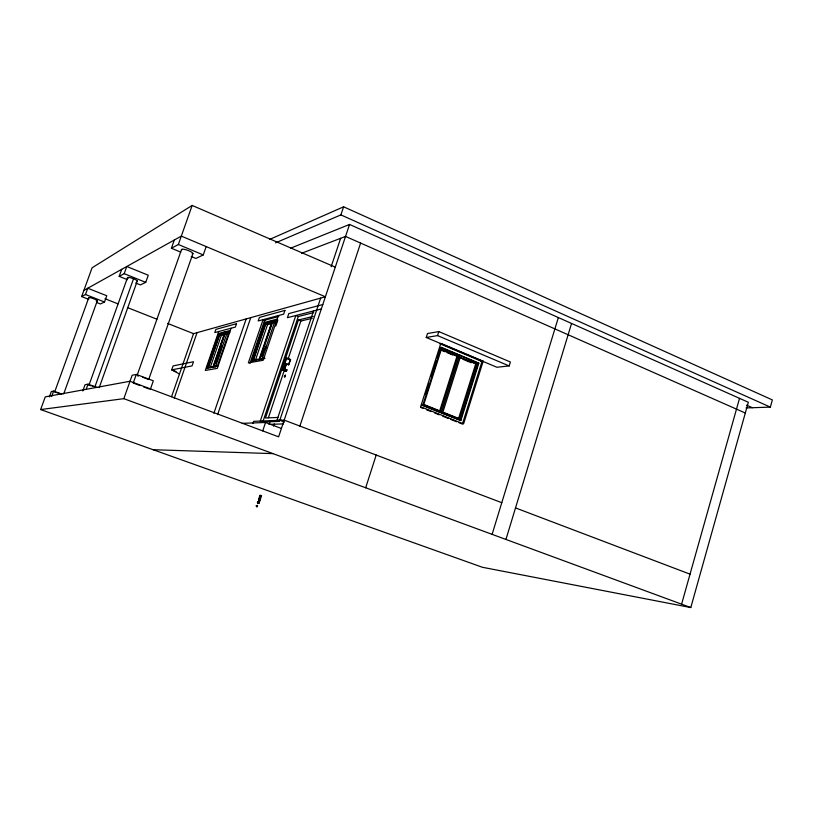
<?xml version="1.0" encoding="UTF-8"?>
<svg xmlns="http://www.w3.org/2000/svg" width="813" height="813" viewBox="0 0 813 813"><rect width="100%" height="100%" fill="white"/><g stroke="black" fill="none" stroke-linecap="round" stroke-linejoin="round"><path stroke-width="1.22" d="M265.912 346.064L265.77 348.045L263.707 351.805L264.845 348.442M746.019 407.933L770.348 407.12L772.35 399.915L343.604 206.807L269.723 239.388M681.599 604.171L739.525 398.35M349.539 224.449L278.615 436.835L129.999 381.256L45.264 396.856L40.65 409.559L482.424 567.281L690.796 607.555L748.326 402.272L349.539 224.449L290.749 248.138M505.94 539.446L571.559 323.452M492.109 534.354L558.348 317.558M509.182 365.952L510.401 362.009L438.817 331.582L427.506 333.533L426.236 337.476L496.845 367.252L509.182 365.952L437.536 335.596L426.236 337.476M475.635 364.092L458.491 418.766L459.457 418.736L476.621 363.98L459.315 357.232L476.621 363.98M460.219 420.524L478.186 363.177L478.847 363.096L460.859 420.504L441.307 412.953L459.508 355.322L460.148 355.24M483.176 361.196L463.562 423.898L420.626 406.744L440.819 343.33L483.176 361.196L480.818 361.47M457.922 356.124L456.967 356.257L439.599 411.195L440.534 411.154L457.922 356.124L441.378 349.184L423.797 404.447L422.872 404.498L438.481 410.748M460.27 357.11L442.912 412.11L459.457 418.736M437.536 335.596L438.817 331.582M425.626 394.437L429.081 383.573M431.388 376.338L436.388 360.647M437.15 358.238L440.605 347.375L478.186 363.177M426.317 393.705L427.455 390.108M440.179 412.506L422.171 405.291L422.78 405.26L441.235 347.283L478.847 363.096M365.677 487.77L376.206 455.036M299.885 426.073L360.616 243.077M313.544 310.952L276.898 420.412L279.489 421.388L262.792 422.018L260.282 421.073L295.82 315.515L298.269 316.521L313.696 312.599M320.657 298.086L279.794 420.291L284.469 422.069M331.125 266.786L340.657 238.29M257.447 502.81L257.721 501.987L259.052 502.343L260.16 499.03L258.829 498.684L259.926 495.381L260.76 495.483L261.542 495.757L259.052 503.206L257.447 502.81L259.052 503.206M258.28 502.068L259.377 498.755M258.229 503.084L260.76 495.483M262.792 422.018L298.269 316.521M313.208 316.379L298.401 320.037L265.465 418.004L278.148 417.415M285.465 364.854L284.052 369.051L287.019 369.966L286.105 371.348L282.365 369.874L286.339 358.066L290.546 359.478L288.788 364.722L285.82 363.807M282.365 369.874L286.806 357.984M262.721 430.89L265.546 422.486L281.41 428.471M284.53 368.98L286.288 363.726L288.788 364.722M268.381 417.76L286.43 364.031M288.026 359.255L300.861 321.044L312.294 318.259M288.31 364.793L290.546 359.478M270.129 421.144L269.042 424.376L283.534 423.908M275.566 242.843L340.891 214.896L343.604 206.807M273.564 426.073L274.286 423.919M252.955 423.563L253.707 421.337L284.194 420.118L501.773 502.698M249.937 363.431L264.642 320.22L278.778 316.47M277.121 319.936L265.8 322.863L252.721 361.338L251.563 360.881L264.652 322.395L277.091 319.163M265.81 323.96L253.534 360.057L259.266 359.021L271.674 322.456L265.81 323.96L267.528 324.661L272.243 323.462M255.272 360.738L267.528 324.661M259.266 360.169L272.507 321.135L271.349 320.657M277.365 320.993L272.528 322.233L260.099 358.868L264.825 358.015M262.172 356.318L263.331 352.933M262.253 358.411L274.276 322.944L276.694 322.334M278.331 315.586L263.188 360.271L248.341 362.893L263.056 319.672L265.272 320.566M275.8 326.064L277.843 320.058M217.599 414.65L250.77 317.639M231.075 328.218L217.274 368.36L205.293 370.474L218.738 331.521M213.87 413.299L246.187 318.92M206.685 368.187L218.656 333.503L229.612 330.627L217.356 366.246L206.685 368.187L207.742 368.594L219.703 333.919L229.571 331.348M219.673 334.905L208.443 367.446L213.067 366.602L224.408 333.686L219.673 334.905L221.248 335.535L224.805 334.621M210.039 368.055L221.248 335.535M215.343 367.1L213.738 366.48L225.089 333.513L229.957 332.253M215.892 363.665L217.122 360.108M217.467 359.092L218.514 356.064M222 345.921L217.569 359.265M215.74 365.952L226.685 334.143L229.124 333.523M174.267 398.146L197.041 332.669M171.563 396.714L193.514 333.645L325.383 296.765L181.319 236.105L83.891 290.393M148.931 378.807L192.945 253.565M150.314 389.427L153.332 380.819L136.31 374.407L132.143 375.25L123.84 398.665L40.65 409.559M191.228 256.502L195.892 258.443L203.26 254.926L206.187 246.573M136.31 374.407L133.251 383.045L140.08 385.596M137.295 374.844L181.523 249.561M180.73 252.132L171.411 248.239L174.328 239.998M171.411 248.239L178.352 244.5L192.163 205.445L335.281 267.152M99.216 387.649L137.265 281.044M135.669 283.005L140.385 284.906L145.73 282.355L148.271 275.221L126.777 266.501L124.206 273.666L119.176 276.369L127.428 279.692M82.804 390.982L85.04 384.762L88.038 384.153L97.062 387.486M86.158 389.397L88.038 384.153M88.871 385.474L127.499 277.65M133.545 278.757L94.867 386.958A5.254 0.528 19.2 0 1 96.097 387.435M63.688 393.949L97.306 300.759M96.899 302.578L100.416 303.96L104.511 301.999L106.767 295.749L87.763 288.239L85.487 294.509L81.646 296.582L88.688 299.347M119.176 276.369L121.706 269.316M49.41 396.856L51.331 391.571L53.617 391.104L61.839 394.092M51.686 396.449L53.617 391.104M54.999 391.033L88.739 297.802M81.646 296.582L92.093 267.782L192.163 205.445M301.582 253.27L345.545 236.42L745.308 413.024M322.791 304.54L288.818 313.574L287.426 317.68L321.318 308.94M213.738 366.48L218.484 365.616M251.563 360.881L264.825 358.492M287.019 369.966L284.052 369.051M285.058 375.321L284.733 376.622M441.307 412.953L441.937 412.923M278.798 420.087L281.146 419.986M242.244 423.339L265.546 422.486M153.118 449.711L273.005 453.624M54.623 392.12L55.579 392.252M261.542 495.757L259.926 495.381M260.16 499.03L258.829 498.684M259.052 502.343L257.721 501.987M56.422 392.476L60.782 393.939M123.84 398.665L690.796 607.555M143.495 386.876L149.175 389M515.523 507.922L690.044 574.161M176.035 371.521L171.695 369.864L173.067 365.921L193.494 361.734L192.041 365.901L171.695 369.864L179.47 374.01M211.949 367.232L213.026 367.649L225.12 332.507L224.063 332.08M282.833 369.803L286.583 371.277M85.487 294.509L104.511 301.999M104.999 298.727L117.976 303.849M127.428 307.568L156.929 319.214M167.549 323.401L193.514 333.645M225.089 333.513L226.685 334.143M286.339 358.066L290.068 359.559M218.656 333.503L219.703 333.919M420.687 407.415L423.004 408.339M426.479 409.732L431.114 411.581M434.589 412.963L439.223 414.813M442.699 416.205L448.491 418.522M450.809 419.447L456.601 421.754M458.918 422.679L462.394 424.071L481.977 361.49L439.691 343.665M423.797 404.447L440.534 411.154M443.075 412.587L457.394 418.329M422.78 405.26L460.859 420.504M124.206 273.666L145.73 282.355M272.528 322.233L274.276 322.944M264.652 322.395L265.8 322.863M298.401 320.037L300.861 321.044M178.352 244.5L203.26 254.926M441.54 349.783L456.967 356.257M441.703 350.373L445.006 351.755M447.211 352.679L452.709 354.986M463.014 359.316L471.164 362.74M746.547 405.148L752.34 407.72M340.891 214.896L770.348 407.12M96.219 300.932A4.563 0.732 20.1 0 0 96.625 300.129L95.893 299.723A4.563 0.732 20.1 0 0 91.686 298.066L90.67 297.792A4.563 0.732 20.1 0 0 88.952 298.076M90.131 385.504A5.254 0.528 19.2 0 1 91.117 385.748M92.286 386.084A5.254 0.528 19.2 0 1 93.566 386.5M128.22 278.412A5.193 0.955 20.1 0 1 131.635 278.066A5.193 0.955 20.1 0 1 137.123 281.257M181.695 249.987A6.067 1.331 20.1 0 1 188.088 250.455A6.067 1.331 20.1 0 1 192.112 253.981M137.6 375.901A6.158 0.732 19.2 0 1 138.505 376.043M142.61 377.212A6.158 0.732 19.2 0 1 145.537 378.319M146.757 378.858A6.158 0.732 19.2 0 1 147.702 379.336M285.465 375.271C284.713 379.773 283.391 375.22 285.465 375.271M256.237 505.869C256.989 509.233 258.859 503.694 256.237 505.869M257.091 505.513L257.01 506.408L257.091 505.513M284.926 310.414L283.656 314.164L258.188 320.972L259.398 317.426L284.926 310.414M236.522 323.706L235.364 327.07L214.784 332.578L215.892 329.377L236.522 323.706"/></g></svg>
